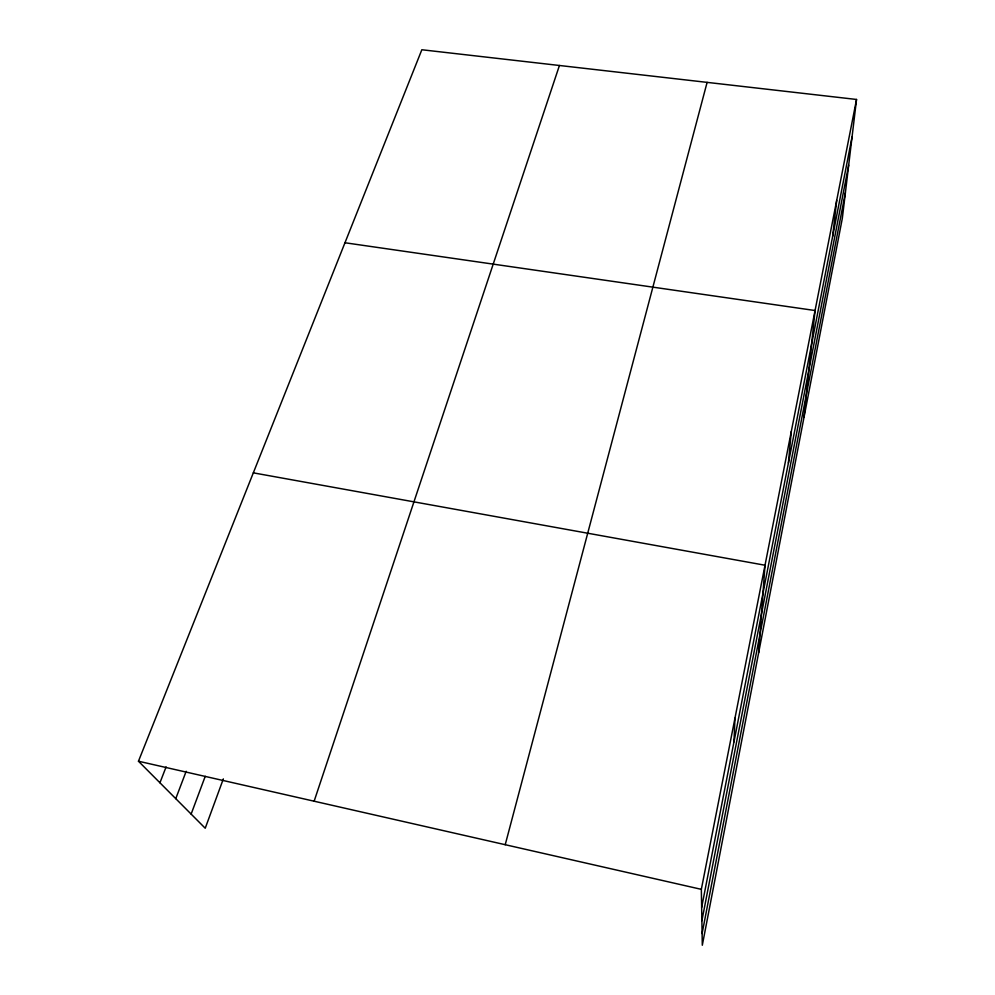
<?xml version="1.0" encoding="UTF-8"?>
<svg xmlns="http://www.w3.org/2000/svg" width="995" height="995" viewBox="0 0 995 995"><rect width="100%" height="100%" fill="white"/><g stroke="black" fill="none" stroke-linecap="round" stroke-linejoin="round"><path stroke-width="1.49" d="M733.974 741.884L734.969 718.166M758.638 652.782L765.018 565.235L253.327 472.849M788.401 463.023L791.274 431.619M803.997 417.303L815.067 310.527L344.966 242.755M832.666 236.312L836.72 200.269M856.533 99.463L842.33 218.291L702.308 945.25L701.338 889.343L856.533 99.463L421.843 49.75L138.467 761.225L205.231 828.238L223.34 778.886M702.097 933.534L845.377 192.744M701.649 907.44L852.031 137.074M701.885 920.711L848.673 165.158M505.224 844.705L707.109 82.374M314.134 801.211L559.439 65.483M191.139 814.084L205.231 776.324M175.767 798.649L186.177 771.274M159.946 782.779L166.103 766.884M138.467 761.225L701.338 889.343"/></g></svg>
